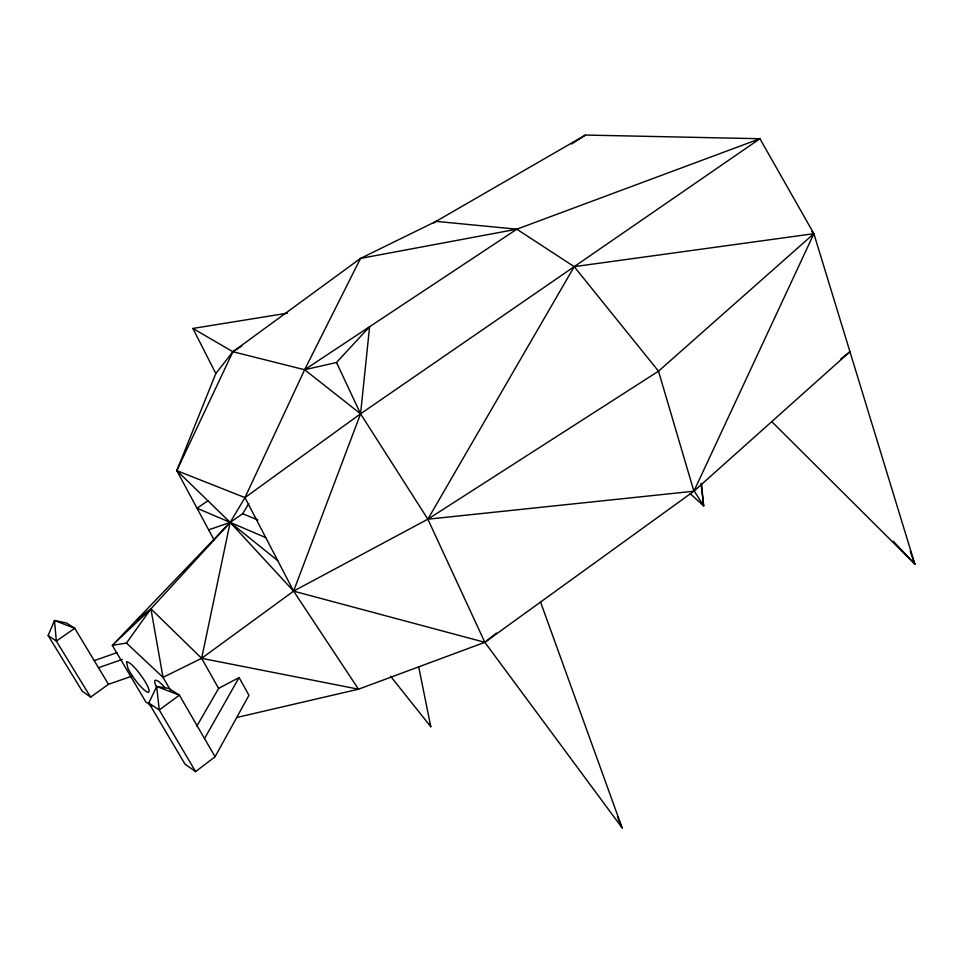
<?xml version="1.0" encoding="UTF-8"?>
<svg xmlns="http://www.w3.org/2000/svg" width="963" height="963" viewBox="0 0 963 963"><rect width="100%" height="100%" fill="white"/><g stroke="black" fill="none" stroke-linecap="round" stroke-linejoin="round"><path stroke-width="1.44" d="M152.022 706.12L145.87 702.003L112.31 645.379L126.454 643.055L163.012 677.35L201.64 658.331L293.595 591.126L360.571 413.813L369.599 326.71L336.508 362.485L304.633 369.744L232.902 351.736L192.889 328.455L287.504 313.144M771.712 421.589L914.85 564.089L813.879 233.684L759.927 138.72L585.444 135.061L436.046 221.358L360.511 258.409L304.633 369.744L244.975 497.618L230.181 522.391L201.64 658.331L218.601 688.401L196.801 726.162M214.292 540.327L176.807 470.618L215.82 373.524L232.902 351.736L360.511 258.409L516.842 229.194L759.927 138.72L360.571 413.813L244.975 497.618L176.807 470.618L232.902 351.736L241.761 346.054M108.482 684.296L90.618 697.128L82.228 691.169L48.15 635.568L54.482 620.509L66.411 622.953L74.753 628.285L108.482 684.296L132.148 676.086M236.669 717.507L358.501 689.195L484.846 642.321L693.902 491.214L813.879 233.684L811.785 231.553M148.82 702.99L156.68 686.487L168.778 688.364L179.383 695.154L215.074 756.737L195.597 771.616L184.968 764.08L148.82 702.99L159.256 709.984L195.597 771.616M215.074 756.737L248.948 695.322L239.089 677.555L218.601 688.401M204.529 738.537L239.089 677.555M277.729 560.61L230.181 522.391L150.914 608.833L112.31 645.379L230.181 522.391L242.664 513.712L248.803 503.673M126.454 643.055L150.914 608.833L201.64 658.331L358.501 689.195L293.595 591.126L244.975 497.618M176.807 470.618L230.181 522.391L293.595 591.126L427.849 519.189L693.902 491.214L849.956 351.712L840.651 359.103M136.626 620.304L150.914 608.833L163.012 677.35L170.499 690.242M496.463 633.076L484.846 642.321L293.595 591.126M207.996 500.724L197.03 508.211L265.764 537.607M693.902 491.214L658.499 371.176L574.201 266.655L516.842 229.194L304.633 369.744L360.571 413.813L427.849 519.189L484.846 642.321L622.158 827.939L540.436 601.706M571.613 143.981L585.444 135.061M433.531 222.983L436.046 221.358L516.842 229.194M94.278 660.582L116.944 652.661M98.503 667.72L122.277 659.426M208.67 529.867L230.181 522.391M242.664 513.712L257.855 519.996M48.15 635.568L56.348 641.069L90.618 697.128M690.23 493.754L703.628 505.804L701.497 483.45M893.17 541.17L914.85 564.089L910.3 551.378M164.998 687.726L162.891 685.403A19.272 3.912 53.4 0 0 155.284 684.26L156.62 687.341M390.533 676.219L430.798 726.74L418.652 666.613M693.974 490.6L703.628 505.804L701.028 483.51M913.381 561.477L914.85 564.089M192.889 328.455L215.82 373.524M336.508 362.485L360.571 413.813M617.488 816.901L622.158 827.939M429.654 723.971L430.798 726.74M702.581 502.987L703.628 505.804M126.574 662.171L127.935 668.322A18.67 3.659 53.6 0 0 139.394 685.078A18.67 3.659 53.6 0 0 148.808 692.144L149.169 691.049A18.67 3.659 53.6 0 0 143.294 678.734L140.49 674.726A18.67 3.659 53.6 0 0 126.574 662.171M574.201 266.655L427.849 519.189L658.499 371.176L813.879 233.684L574.201 266.655M179.383 695.154L159.256 709.984L156.68 686.487L179.383 695.154M74.753 628.285L56.348 641.069L54.482 620.509L74.753 628.285"/></g></svg>
